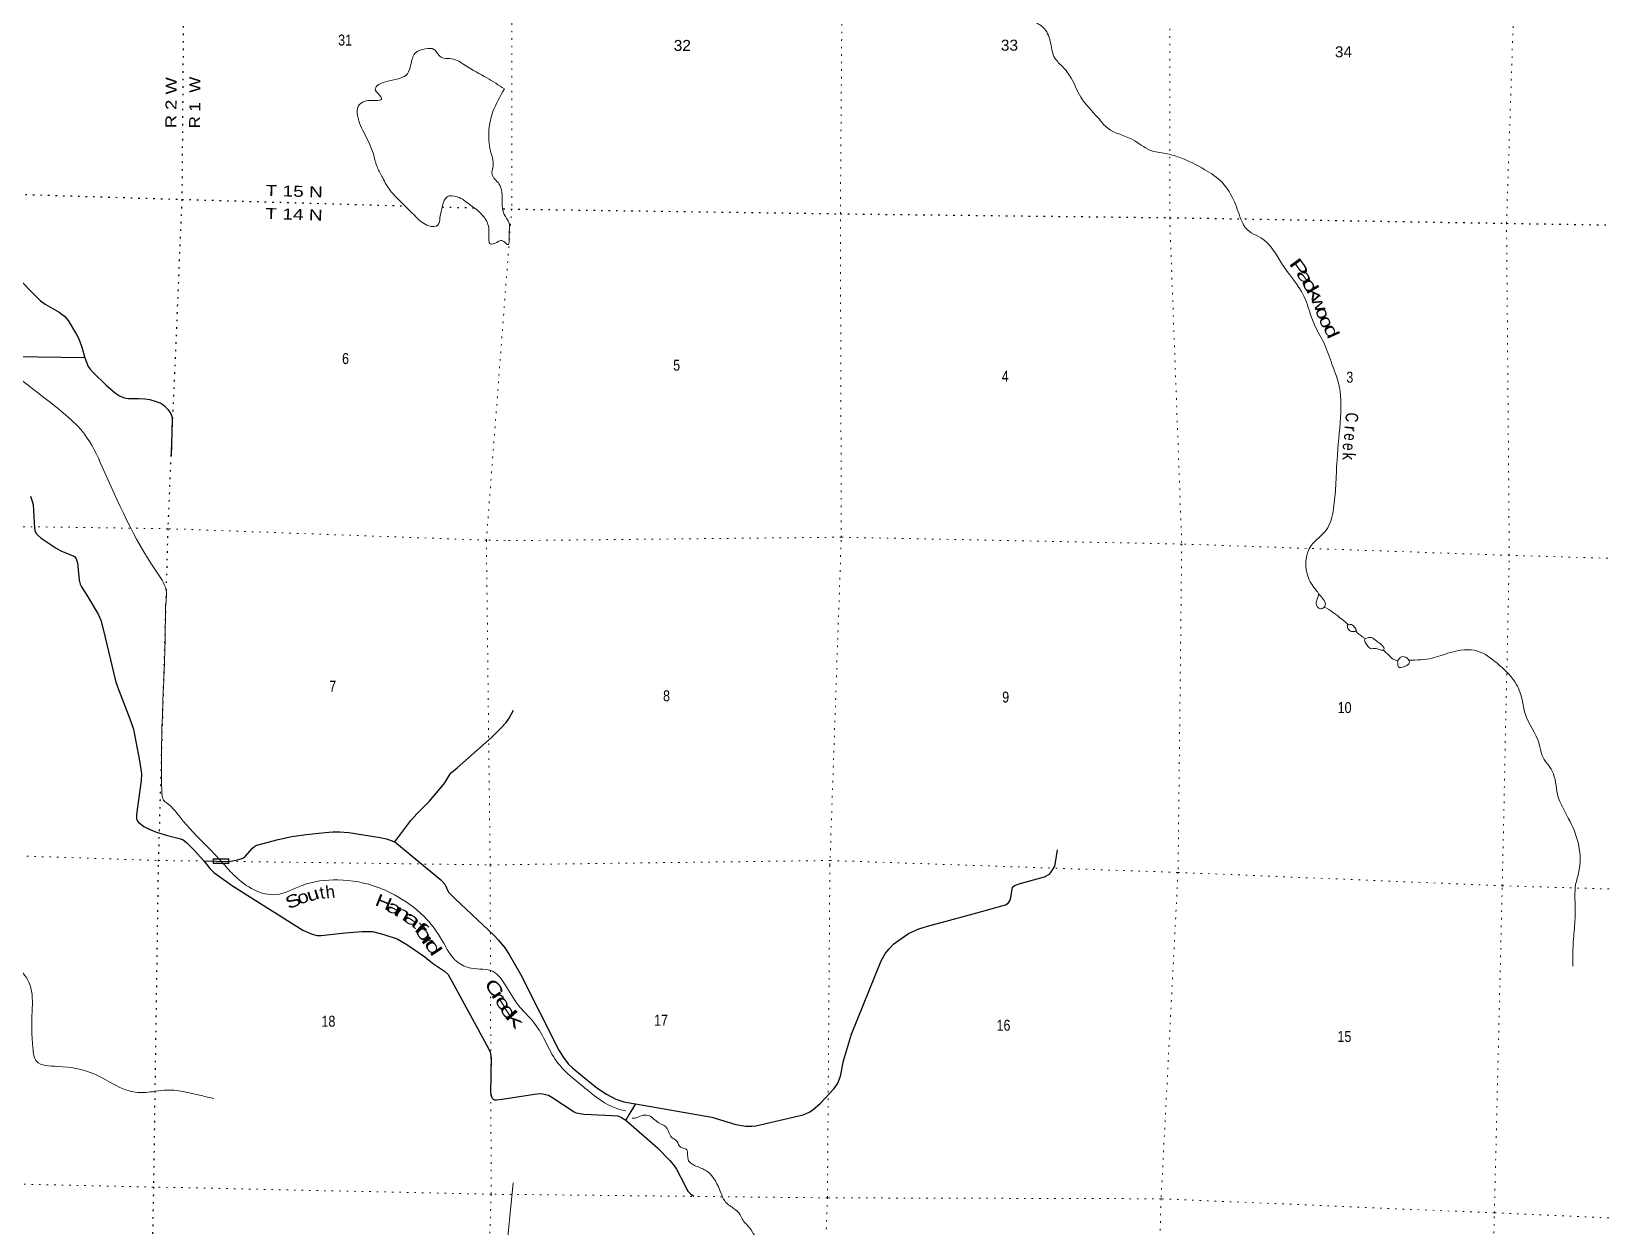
# Model space of a CAD drawing. Header units: feet. Extents: x -518066 to -250644, y -364975 to -177792.
# Drawn here: x -471719 to -446669, y -291926 to -272870 of the extents above; entities that cross this region are included whole.
import ezdxf
from ezdxf.enums import TextEntityAlignment as Align

# ---------------------------------------------------------------- set-up
doc = ezdxf.new("R2010")
doc.units = ezdxf.units.FT
doc.header["$LTSCALE"] = 80
doc.linetypes.add('DOTTED', pattern=[1.5, 0.3, -1.2])
for name, color, linetype, lineweight in [('29', 7, 'Continuous', 25), ('31', 7, 'Continuous', 13), ('39', 7, 'Continuous', 13), ('41', 7, 'Continuous', 13), ('46', 7, 'Continuous', 13), ('6', 7, 'DOTTED', 25), ('7', 7, 'DOTTED', 13)]:
    doc.layers.add(name, color=color, linetype=linetype, lineweight=lineweight)

msp = doc.modelspace()

# ---------------------------------------------------------------- linework, layer by layer
at = {"layer": '29'}
msp.add_line((-470869.57, -278075.7), (-471986.16, -278057.58), dxfattribs=at)
for points in [[(-471964.7, -276769.57), (-471625.1, -277119), (-471575.08, -277164.87), (-471500.05, -277219.09), (-471274.95, -277348.37), (-471232.22, -277375.48), (-471192.62, -277408.84), (-471133.22, -277477.66), (-470999.83, -277702.86), (-470962.31, -277773.76), (-470915.42, -277905.12), (-470869.57, -278075.7)], [(-470869.57, -278075.7), (-470813.29, -278211.64), (-470784.11, -278253.35), (-470736.17, -278309.65), (-470529.83, -278511.92), (-470378.72, -278639.12), (-470317.24, -278678.73), (-470287.01, -278693.33), (-470249.5, -278707.93), (-470211.98, -278716.27), (-470171.34, -278720.44), (-470012.94, -278720.44), (-469911.85, -278726.7), (-469829.53, -278741.29), (-469730.52, -278768.4), (-469646.11, -278803.85), (-469592.96, -278843.47), (-469546.07, -278899.77), (-469499.17, -278964.41), (-469480.41, -279010.28), (-469475.2, -279045.73), (-469491.88, -279642.1)], [(-471733.48, -280280.18), (-471711.59, -280342.74), (-471693.88, -280411.55), (-471669.91, -280793.15), (-471658.45, -280843.19), (-471637.61, -280880.73), (-471612.6, -280907.83), (-471561.53, -280951.62), (-471326.01, -281110.11), (-471253.06, -281151.81), (-471044.63, -281235.22), (-471025.88, -281247.73), (-471007.12, -281276.93), (-470986.27, -281343.65), (-470960.23, -281621), (-470944.59, -281685.62), (-470922.71, -281725.26), (-470819.53, -281885.81), (-470652.79, -282161.06), (-470612.16, -282257), (-470569.43, -282419.62), (-470376.63, -283224.54), (-470344.33, -283320.44), (-470152.58, -283829.24), (-470093.19, -283996.07), (-470060.87, -284162.87), (-469993.14, -284525.72), (-469963.96, -284709.22), (-469969.16, -284813.46), (-470044.2, -285355.62), (-470045.24, -285418.21), (-470035.86, -285449.49), (-470019.18, -285472.39), (-469977.5, -285512.05), (-469927.48, -285547.46)], [(-465922.93, -285790.53), (-465671.92, -285452.6), (-465566.66, -285339.99), (-465375.95, -285148.15), (-465200.87, -284943.8), (-465128.97, -284852.04), (-465046.63, -284718.59), (-465020.59, -284687.3), (-464929.91, -284614.33), (-464383.84, -284126.38), (-464233.77, -283980.41), (-464149.36, -283890.74), (-464104.54, -283821.93), (-464033.68, -283692.65)], [(-469927.48, -285547.46), (-469854.53, -285585.03), (-469779.5, -285618.4), (-469725.3, -285639.25), (-469550.23, -285689.29), (-469343.89, -285743.51), (-469312.62, -285753.94), (-469285.53, -285768.53), (-469239.67, -285810.24), (-469127.12, -285924.93), (-468970.81, -286095.91)], [(-468123.04, -285845.69), (-467786.42, -285752.88), (-467568.61, -285707.01), (-467340.39, -285673.65), (-467037.12, -285640.28), (-466915.2, -285631.94), (-466805.77, -285631.94), (-466660.92, -285644.45), (-466159.64, -285723.69), (-466060.65, -285744.54), (-465922.93, -285790.53)], [(-465922.93, -285790.53), (-465190.45, -286397.2), (-465130, -286468.11), (-465071.64, -286593.22), (-465027.88, -286639.09), (-464963.26, -286701.65), (-464344.23, -287281.35), (-464271.28, -287360.6), (-464169.15, -287481.54), (-464104.54, -287585.8), (-463921.12, -287902.76), (-463312.51, -289112.21), (-463235.4, -289228.99), (-463162.44, -289329.08), (-463085.34, -289399.98), (-462935.27, -289529.26), (-462703.9, -289712.77), (-462551.76, -289812.86), (-462403.77, -289896.27), (-462272.47, -289937.97), (-462086.1, -289968.03)], [(-468970.81, -286095.91), (-468569.07, -286103.22), (-468512.79, -286095.92), (-468433.59, -286080.28), (-468374.19, -286062.55), (-468337.72, -286044.83), (-468310.62, -286022.93), (-468192.86, -285890.52), (-468155.34, -285860.29), (-468123.04, -285845.69)], [(-462086.1, -289968.03), (-460871.83, -290184.03), (-460488.32, -290300.81), (-460327.83, -290325.83), (-460231.96, -290325.83), (-460171.51, -290317.49), (-459412.83, -290142.33), (-459319.04, -290100.62), (-459260.68, -290067.26), (-459137.71, -289958.83), (-458923.03, -289725.27), (-458862.58, -289641.87), (-458818.81, -289529.26), (-458770.88, -289283.2), (-458645.82, -288857.81), (-458170.6, -287690.06), (-458099.74, -287564.94), (-458045.55, -287498.22), (-457970.51, -287418.98), (-457895.48, -287364.76), (-457732.9, -287252.16), (-457570.33, -287181.26), (-457395.25, -287127.04), (-457195.16, -287072.83), (-456644.91, -286922.69), (-456186.37, -286797.57), (-456146.77, -286768.38), (-456121.76, -286735.02), (-456103, -286680.8), (-456077.99, -286513.98), (-456046.72, -286488.96), (-455952.93, -286455.59), (-455569.42, -286347.16), (-455488.14, -286305.45), (-455452.7, -286263.75), (-455404.76, -286180.34), (-455386.01, -286088.58), (-455360.99, -285921.76)], [(-468970.81, -286095.91), (-468874.41, -286217.89), (-468809.8, -286280.44), (-468515.91, -286493.15), (-467390.4, -287202.13), (-467242.42, -287264.69), (-467163.22, -287285.54), (-467098.6, -287285.54), (-466715.1, -287243.84), (-466448.31, -287218.82), (-466346.18, -287218.81), (-466279.48, -287222.98), (-466098.15, -287268.86), (-465887.64, -287339.76), (-465731.32, -287427.34), (-465447.86, -287627.53), (-465322.8, -287727.62), (-465131.05, -287852.74), (-465076.85, -287906.95), (-465014.33, -288011.22), (-464430.73, -289087.21), (-464404.68, -289147.68), (-464390.09, -289233.17), (-464397.38, -289787.86), (-464383.83, -289856.67), (-464373.41, -289879.6), (-464355.69, -289896.29), (-464333.81, -289904.63), (-464306.71, -289906.71), (-464213.96, -289896.29), (-463697.06, -289812.88)], [(-463697.06, -289812.88), (-463607.44, -289806.62), (-463567.84, -289808.7), (-463524.07, -289821.21), (-463476.13, -289833.72), (-463419.85, -289860.83), (-463065.53, -290098.55), (-463034.26, -290111.06), (-463003, -290119.41), (-462911.29, -290131.92), (-462565.3, -290148.6), (-462375.63, -290163.2), (-462342.28, -290171.54), (-462311.02, -290186.13), (-462243.58, -290231.46)], [(-462086.1, -289968.03), (-462192.22, -290142.27), (-462243.58, -290231.46)], [(-462243.58, -290231.46), (-461738.88, -290671.99), (-461538.79, -290872.18), (-461484.6, -290940.99), (-461436.66, -291011.89), (-461313.69, -291243.35), (-461272, -291335.11), (-461255.33, -291362.21), (-461234.48, -291385.15), (-461213.64, -291403.92), (-461155.28, -291441.45)]]:
    msp.add_lwpolyline(points, dxfattribs=at)
at = {"layer": '31'}
for p, q in [((-468821.58, -286061.25), (-468571.61, -286065.28)), ((-468571.61, -286065.28), (-468572.82, -286140.27))]:
    msp.add_line(p, q, dxfattribs=at)
msp.add_lwpolyline([(-468572.82, -286140.27), (-468822.79, -286136.24), (-468821.58, -286061.25)], dxfattribs=at)
msp.add_lwpolyline([(-468579.73, -286073.14), (-468813.71, -286069.37), (-468814.66, -286128.37), (-468580.68, -286132.14)], close=True, dxfattribs=at)
at = {"layer": '39'}
for points in [[(-457837.73, -271469.09), (-457492.38, -271820.77), (-457227.8, -272085.12), (-457130.95, -272066.82), (-456974.65, -271985.27), (-456811.42, -272074.78), (-456571.32, -272028.98), (-456152.75, -272008.63), (-455982.21, -272138.5), (-455942.47, -272273.98), (-455847.03, -272442.68), (-455822.38, -272634.19), (-455707.43, -272724.82), (-455568.53, -272825.95), (-455468.35, -273065.12), (-455402.16, -273293.6), (-455281.98, -273428.57), (-455140.65, -273616.22), (-454989.32, -273916.67), (-454709.9, -274249.68), (-454558.08, -274413.39), (-454163.28, -274593.7), (-453884.91, -274763.8), (-453632.54, -274816.76), (-453418.51, -274877.06), (-453007.96, -275075.76), (-452736.17, -275275.9), (-452538.8, -275587.27), (-452417.9, -275903.25), (-452363.39, -276000.79), (-452083.23, -276182.98), (-451788.58, -276562.53), (-451637.64, -276774.49), (-451424.51, -277104.25), (-451261.76, -277549.72), (-451110.28, -277842.13), (-450983.68, -278176.31), (-450878.65, -278479.93), (-450846.29, -279019.49), (-450903.11, -279708.22), (-450922.52, -280110.07), (-450959.43, -280479.41), (-451076.26, -280821.12), (-451313.96, -281066.06), (-451359.58, -281582.05), (-451289.54, -281710.05), (-451214.93, -281807.97), (-451191.47, -281844.61)], [(-464177.28, -273785.65), (-464360.84, -274148.24), (-464424.49, -274440.66), (-464400.44, -274774.94), (-464358.63, -275017.05), (-464375.12, -275149.47), (-464265.25, -275298.32), (-464214.23, -275586.86), (-464181.72, -275788.57), (-464101.78, -275924.8), (-464102.05, -276049.47), (-464102.88, -276203.54), (-464114.14, -276271.11), (-464217.47, -276204.19), (-464296.4, -276232.88), (-464403.44, -276259.04), (-464424.55, -276093.74), (-464472.84, -275875.65), (-464590.93, -275736.7), (-464729.75, -275631.54), (-464930.55, -275507.14), (-465091.37, -275506.15), (-465164.4, -275651.6), (-465206.01, -275837.85), (-465240.37, -275957.87), (-465383.33, -275969.29), (-465583.87, -275830.81), (-465860.33, -275556.17), (-466018, -275382.3), (-466130.93, -275181.1), (-466212.37, -275016.69), (-466267.13, -274822.61), (-466402.2, -274512.4), (-466519.37, -274212.58), (-466508.57, -274061.95), (-466396.52, -273981.59), (-466219.4, -273970.81), (-466138.63, -273952.21), (-466193.26, -273860.69), (-466236.3, -273795.54), (-466038.84, -273662.47), (-465725.03, -273543.63), (-465672.17, -273401.83), (-465600.42, -273216.14), (-465436.29, -273146.8), (-465301.74, -273155.34), (-465219.09, -273253.42), (-465143.45, -273295.05), (-465018.98, -273305.41), (-464795.78, -273414.14), (-464457.59, -273611.5), (-464177.28, -273785.65)], [(-471993.98, -278336.97), (-471664.16, -278597.3), (-471174.63, -278984.5), (-470870.65, -279293.83), (-470590.56, -279809.86), (-469740.1, -281460.69), (-469588.07, -281722.94), (-469567.43, -281803.77), (-469572.12, -281950.49), (-469584.48, -282338.24), (-469603.24, -283047.72), (-469618.25, -283438.12), (-469642.64, -284141.97), (-469646.39, -284746.33), (-469639.88, -284997.97), (-469627.54, -285092.72), (-469590.42, -285151.73), (-469578.51, -285160), (-469298.5, -285460.84), (-468870.51, -285915.27), (-468660.14, -286140.09)], [(-451191.47, -281844.61), (-451122.49, -281920.3), (-451090.08, -282017.43), (-451153.49, -282076.58), (-451205.42, -282057.52), (-451234.06, -281974.53), (-451212.75, -281908.56), (-451191.47, -281844.61)], [(-451106.99, -282042.17), (-450973.48, -282128.2), (-450850.56, -282223), (-450737.8, -282323.65), (-450741.78, -282321.56), (-450729.83, -282327.82), (-450685.54, -282324.62), (-450627.99, -282365.91), (-450598.87, -282422.76), (-450657.48, -282439.77), (-450713.28, -282412.59), (-450738.49, -282361.84), (-450738.16, -282323.66)], [(-450605.55, -282428.34), (-450551.73, -282483.97), (-450506.02, -282512.98), (-450468.42, -282545.86), (-450454.46, -282552.15)], [(-450454.46, -282552.15), (-450351.62, -282535.97), (-450270.21, -282591.78), (-450186.93, -282655.68), (-450154.05, -282726.68), (-450216.47, -282731.55), (-450278.41, -282710.28), (-450368.85, -282708.6), (-450424.14, -282653.27), (-450461.19, -282590.24), (-450461.07, -282563.48), (-450453.75, -282552.04)], [(-450164.25, -282734.53), (-450071.36, -282822.74), (-450006.03, -282878.25), (-449936.12, -282903.69)], [(-449754.16, -282896.18), (-449388.51, -282863.62), (-449099.37, -282774.49), (-448660.63, -282750.49), (-448350.54, -282945.31), (-448064.47, -283244.25), (-447952.96, -283523.86), (-447904.78, -283747.98), (-447680.34, -284228.78), (-447633.44, -284412.66), (-447471.18, -284665.05), (-447385.52, -285038.69), (-447188.26, -285466.7), (-447048.56, -285853.41), (-447046.01, -286263.71), (-447098.17, -286477.92), (-447104.94, -286847.83), (-447118.93, -287173.36), (-447141.18, -287510.8), (-447141.52, -287639.5), (-447143.95, -287772.18)], [(-449936.12, -282903.69), (-449876.7, -282842.46), (-449784.57, -282862.27), (-449749.64, -282931.3), (-449829.28, -282998.19), (-449923.82, -283000.45), (-449935, -282951.98), (-449936.12, -282903.69)], [(-468660.43, -286139.78), (-468478.08, -286334.84), (-468168.5, -286557.81), (-467816.01, -286632.75), (-467405.21, -286487.57), (-466832.6, -286399.7), (-466191.38, -286518.24), (-465932.19, -286637.7), (-465461.9, -286978.29), (-465163.57, -287376), (-464936.3, -287702), (-464707, -287806.83), (-464356.15, -287861.63), (-464166.94, -288070.28), (-463949.87, -288404.14), (-463752.74, -288618.98), (-463553.1, -288916.31), (-463397.71, -289214.83), (-463165.46, -289488.64), (-462894.18, -289716.92), (-462467.31, -290012.45), (-462240.15, -290083.52)], [(-472184.76, -287628.6), (-471952.79, -287788.42), (-471742.76, -288067.85), (-471708.38, -288496.84), (-471696.89, -289078.25), (-471638.45, -289290.5), (-471302.18, -289373.18), (-470699.37, -289503.07), (-470063.14, -289784.41), (-469787.52, -289775.47), (-469596.07, -289750.88), (-469012.59, -289838.18), (-468808.38, -289886.23)], [(-462141.07, -290195.97), (-462122.91, -290199.87), (-462025.88, -290171.51), (-461904.85, -290149.63), (-461718.08, -290271.77), (-461582.99, -290360.76), (-461523.04, -290490.58), (-461429.89, -290564.72), (-461367.34, -290662.41), (-461281.43, -290692.17), (-461250.2, -290853.63), (-461099.54, -290971.07), (-460942.16, -291050.42), (-460727.13, -291386.25), (-460665.2, -291518.13), (-460530.55, -291631.24), (-460417.9, -291737.92), (-460375.19, -291821.17), (-460326.08, -291884.42), (-460221.91, -292015.07), (-460166.99, -292090.5), (-460020.23, -292091.23), (-459868.69, -292160.42), (-459874.47, -292256.84), (-459918.37, -292348.53), (-459887.98, -292445.63), (-459915.21, -292505.45), (-459872.42, -292607.05)]]:
    msp.add_spline(points, degree=3, dxfattribs=at)
at = {"layer": '46'}
msp.add_line((-464039.5, -291228.07), (-466364.9, -314996.93), dxfattribs=at)
at = {"layer": '6'}
msp.add_line((-465168.5, -275668.74), (-464658.45, -275683.58), dxfattribs=at)
for points in [[(-469317.12, -270051.22), (-469278.09, -270263.76), (-469320.39, -275548), (-469545.04, -280798.67), (-469698.8, -286163.22), (-469773.09, -291296.09), (-469880.25, -296432.23), (-469878.02, -296486.65), (-470025.71, -301817.18), (-470135.33, -307154.46), (-470240.78, -312483.77), (-470266.33, -315797.8)], [(-471934.83, -275466.3), (-469320.39, -275548), (-465767.23, -275651.34)], [(-464196.12, -275700.08), (-458821.32, -275777.87), (-453570.81, -275839.53), (-448200.19, -275929.57), (-442815.42, -276015.85), (-440476.26, -276079.39)]]:
    msp.add_lwpolyline(points, dxfattribs=at)
at = {"layer": '7'}
for points in [[(-453515.1, -270370.12), (-453562.73, -270667.27), (-453570.81, -275839.53), (-453378.42, -281043.67), (-453437.92, -286279.32), (-453707.95, -291482.89), (-453861.23, -296678.58), (-453851.25, -301853.18), (-454162.8, -307458.19), (-454288.35, -312787.13), (-454352.68, -316118.93)], [(-448882.25, -307750.75), (-448878.05, -307516.46), (-448665.75, -302171.05), (-448518.03, -296949.11), (-448394.1, -291708.63), (-448268.59, -286492.31), (-448156.21, -281223.45), (-448200.19, -275929.57), (-448025.09, -270639.76), (-448006.21, -270478.72)], [(-459644.95, -316013.35), (-459585.37, -312630.08), (-459445.49, -307287.33), (-459139.12, -301855.18), (-459218.77, -296643.08), (-459027.68, -291468.2), (-458988.45, -286163.75), (-458807, -280934.45), (-458821.32, -275777.87), (-458785.75, -270969.3)], [(-464060.58, -272619.21), (-464061.48, -275700.31), (-464465.64, -280981.82), (-464405.46, -286159.37), (-464399.87, -287926.48)], [(-440578.62, -281394.02), (-442975.76, -281378.33), (-444667.7, -281327.2), (-448156.21, -281223.45), (-453378.42, -281043.67), (-458807, -280934.45), (-464160.81, -280989.91), (-464465.64, -280981.82), (-469545.04, -280798.67), (-472044.15, -280763.76)], [(-472152.39, -286008.99), (-469696.01, -286088.92), (-468822.81, -286100.55)], [(-468571.07, -286103.9), (-464405.46, -286159.37), (-458985.66, -286089.45), (-453437.92, -286279.32), (-448268.59, -286492.31), (-448268.59, -286492.31), (-443090.16, -286647.14)], [(-464398.81, -288261.57), (-464388.84, -291410.51), (-464566.45, -296617.82), (-464541.32, -301842.98), (-464756.22, -307220.53), (-464783.42, -309254.45)], [(-440782.81, -291996.69), (-443092.3, -291934.14), (-448394.1, -291708.63), (-453707.95, -291482.89), (-459027.68, -291468.2), (-464388.84, -291410.51), (-469773.09, -291296.09), (-472260.38, -291242.48)]]:
    msp.add_lwpolyline(points, dxfattribs=at)

# ---------------------------------------------------------------- texts
at = {"layer": '41'}
for s, rotation, width, p in [('P', 305.633, 1.75, (-451589.72, -276696.13)), ('a', 305.278, 1.75, (-451493.07, -276834.25)), ('c', 301.498, 1.7, (-451422.13, -276960.86)), ('k', 300.804, 1.7, (-451344.82, -277088.41)), ('w', 293.872, 1.35, (-451276.87, -277242.35)), ('o', 292.129, 1.25, (-451221.22, -277396.57)), ('o', 293.113, 1.25, (-451163.4, -277536.9)), ('d', 294.184, 1.5, (-451082.27, -277689.06)), ('C', 266.944, 0.8, (-450766.14, -279019.03)), ('e', 265.412, 0.8, (-450789.4, -279330.52)), ('e', 265.412, 0.8, (-450809.75, -279486.05)), ('k', 267.201, 0.9, (-450813.53, -279640.47)), ('u', 17.737, 1.3, (-467202.82, -286720.77)), ('S', 23.112, 1.35, (-467509.56, -286823.96)), ('o', 20.045, 1.2, (-467360.63, -286764.5)), ('H', 337.654, 1.3, (-466139.94, -286844.72)), ('a', 330.825, 1.55, (-465982.55, -286929.23)), ('n', 329.131, 1.6, (-465848.46, -287009.84)), ('a', 323.928, 1.8, (-465704.99, -287104.31)), ('f', 316.211, 2.25, (-465580.3, -287241.01)), ('o', 307.79, 1.75, (-465541.88, -287307.87)), ('r', 305.954, 1.85, (-465466.18, -287428.76)), ('d', 303.902, 1.8, (-465393.33, -287527.08)), ('C', 308.948, 1.55, (-464417.78, -288187.6)), ('r', 302.374, 1.75, (-464354.3, -288299.56)), ('e', 302.027, 1.55, (-464280.63, -288412.03)), ('e', 303.925, 1.6, (-464198.88, -288546.54)), ('k', 311.58, 2.15, (-464089.07, -288684.23))]:
    msp.add_text(s, height=200, rotation=rotation, dxfattribs=dict(at, width=width)).set_placement(p, align=Align.CENTER)
for s, rotation, p in [('r', 265.155, (-450781.28, -279195.04)), ('t', 10.995, (-467067.84, -286699.14)), ('h', 7.318, (-466942.77, -286687.04))]:
    msp.add_text(s, height=200, rotation=rotation, dxfattribs=at).set_placement(p, align=Align.CENTER)
at = {"layer": '6'}
for s, rotation, width, p in [('R 2 W', 89.541, 1.25, (-469409.3, -274413.29)), ('R 1  W', 89.541, 1.15, (-469030.57, -274416.22)), ('T 15 N', 358.334, 1.3, (-467988.11, -275491.38)), ('T 14 N', 358.334, 1.3, (-467990.82, -275859.62))]:
    msp.add_text(s, height=175, rotation=rotation, dxfattribs=dict(at, width=width)).set_placement(p)
at = {"layer": '7'}
for s, width, p in [('31', 0.85, (-466828.67, -273094.71)), ('32', 1.05, (-461478.07, -273180.36)), ('33', 1.05, (-456262.57, -273177.01)), ('34', 1.05, (-450936.46, -273282.31)), ('6', 0.85, (-466766.69, -278173.75)), ('5', 0.85, (-461486.81, -278278.19)), ('4', 0.85, (-456248.44, -278454.25)), ('3', 0.85, (-450754.46, -278470.29)), ('7', 0.85, (-466970.72, -283396.65)), ('8', 0.85, (-461648.61, -283550.56)), ('9', 0.85, (-456241.28, -283570.44)), ('10', 0.85, (-450892.94, -283738.31)), ('18', 0.85, (-467094.52, -288739.7)), ('17', 0.85, (-461792.33, -288723.89)), ('16', 0.85, (-456330.84, -288803.91)), ('15', 0.85, (-450895.71, -288983.29))]:
    msp.add_text(s, height=175, dxfattribs=dict(at, width=width)).set_placement(p)

doc.saveas('drawing.dxf')
